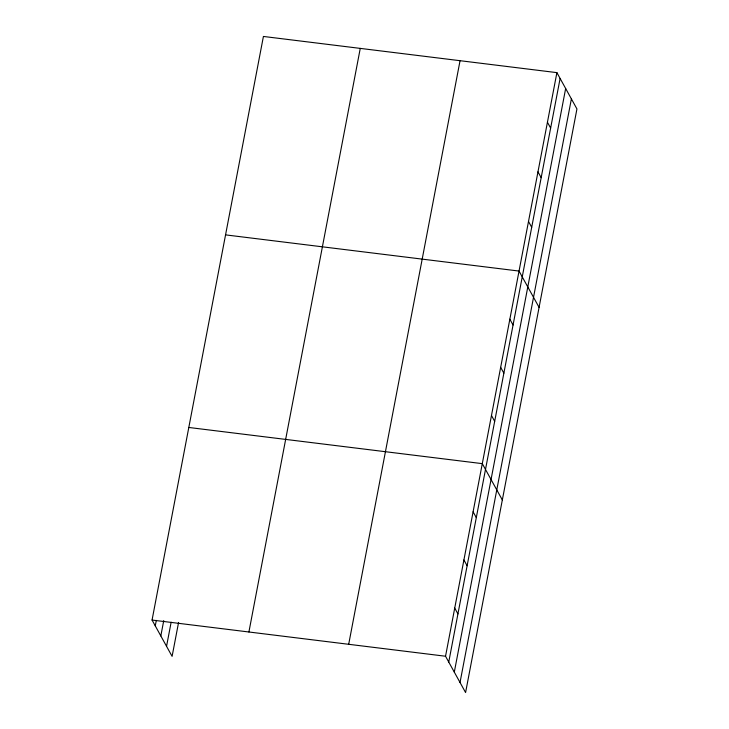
<?xml version="1.0" encoding="UTF-8"?>
<svg xmlns="http://www.w3.org/2000/svg" width="729" height="729" viewBox="0 0 729 729"><rect width="100%" height="100%" fill="white"/><g stroke="black" fill="none" stroke-linecap="round" stroke-linejoin="round"><path stroke-width="1.09" d="M178.578 622.448L172.099 656.364L152.06 620.051L263.415 36.45L556.901 72.636L576.94 108.949L465.585 692.55L445.537 656.237L556.901 72.636M155.268 625.865L156.307 620.397M160.827 635.934L163.743 620.607M166.549 646.304L171.142 622.229M248.908 631.997L360.263 48.387M348.69 644.299L460.054 60.689M448.745 662.05L560.109 78.45M454.304 672.111L565.658 88.51M460.026 682.481L571.39 98.88M225.553 234.875L519.03 271.06L539.077 307.374M188.811 427.467L482.288 463.644L502.327 499.957M152.06 620.051L445.537 656.237M547.433 122.244L550.641 128.049M537.966 171.844L541.173 177.657M528.498 221.452L531.705 227.266M509.844 319.202L513.052 325.016M500.659 367.352L503.867 373.166M491.474 415.503L494.681 421.316M473.094 511.794L476.301 517.608M463.908 559.945L467.116 565.759M454.723 608.086L457.93 613.9"/></g></svg>
